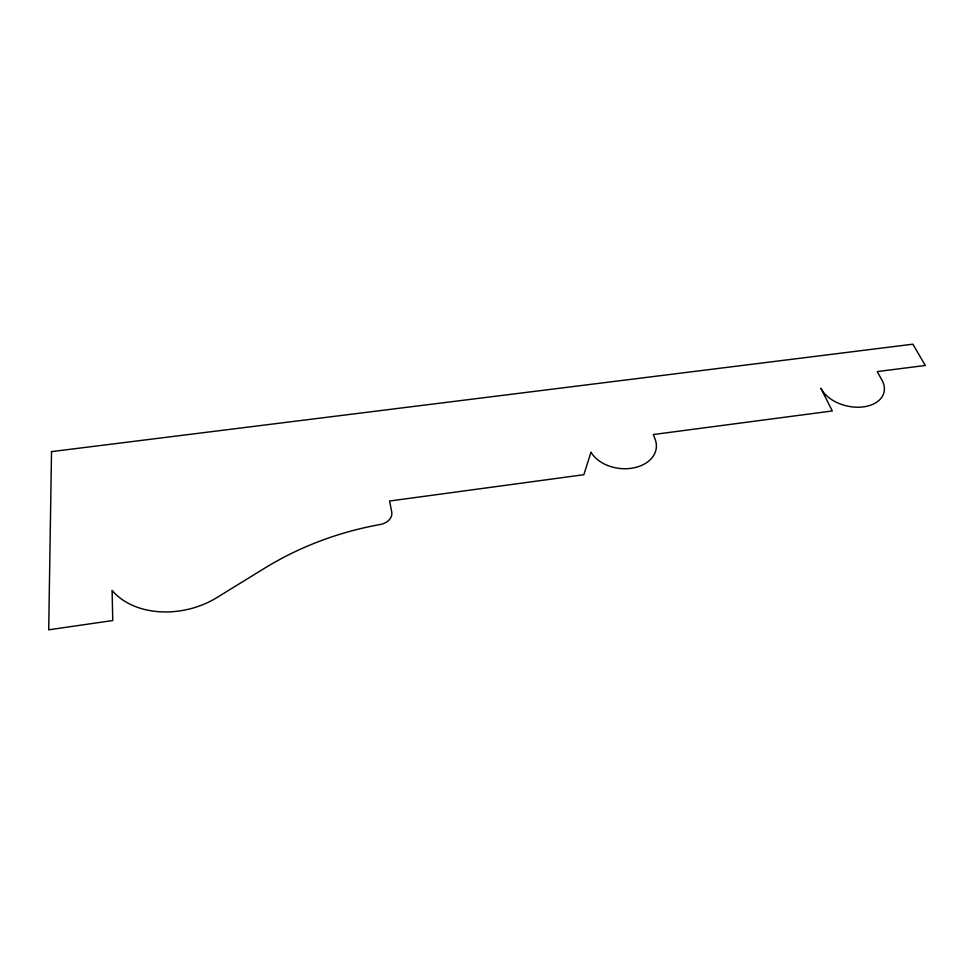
<?xml version="1.0" encoding="UTF-8"?>
<svg xmlns="http://www.w3.org/2000/svg" width="974" height="974" viewBox="0 0 974 974"><rect width="100%" height="100%" fill="white"/><g stroke="black" fill="none" stroke-linecap="round" stroke-linejoin="round"><path stroke-width="1.46" d="M51.525 451.619L48.7 629.813L112.753 620.535L112.107 590.402A74.219 54.52 -13.1 0 0 216.861 597.598L264.709 568.159A300.394 261.142 -4.7 0 1 380.189 524.511A14.5 10.86 -4.1 0 0 391.718 511.898L389.576 501.026L583.84 474.715L590.987 452.192A34.248 24.496 6.6 0 0 633.721 467.873A34.248 24.496 6.6 0 0 655.149 439.335L653.323 434.538L832.307 410.955L820.851 388.249A33.262 21.842 13.1 0 0 863.341 406.876A33.262 21.842 13.1 0 0 882.067 380.371L877.245 371.593L925.3 365.469L912.869 344.187L51.525 451.619"/></g></svg>
